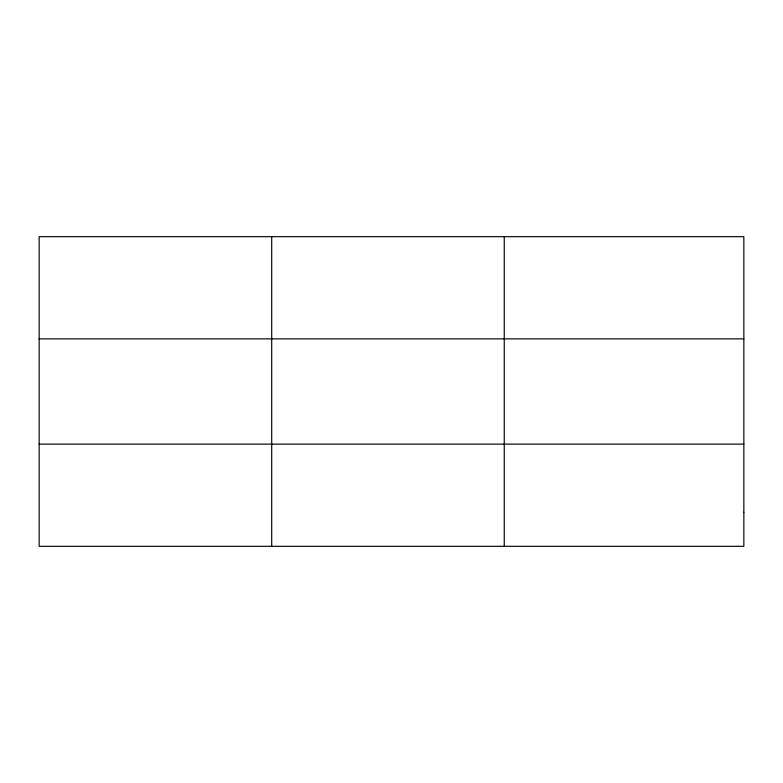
<?xml version="1.0" encoding="UTF-8"?>
<svg xmlns="http://www.w3.org/2000/svg" width="783" height="783" viewBox="0 0 783 783"><rect width="100%" height="100%" fill="white"/><g stroke="black" fill="none" stroke-linecap="round" stroke-linejoin="round"><path stroke-width="1.17" d="M271.701 546.319L271.701 236.681M504.252 546.319L504.252 236.681M39.15 338.863L743.85 338.863M39.15 444.137L743.85 444.137M743.85 512.258L743.85 546.319L39.15 546.319L39.15 236.681L743.85 236.681L743.85 512.258"/></g></svg>
